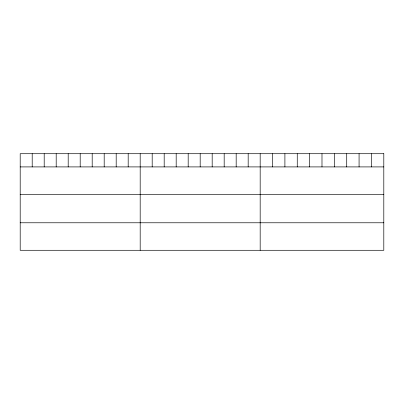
<?xml version="1.0" encoding="UTF-8"?>
<svg xmlns="http://www.w3.org/2000/svg" width="404" height="404" viewBox="0 0 404 404"><rect width="100%" height="100%" fill="white"/><g stroke="black" fill="none" stroke-linecap="round" stroke-linejoin="round"><path stroke-width="0.61" d="M20.2 166.908L383.8 166.908M20.2 194.425L383.8 194.425M20.2 222.776L383.8 222.776M371.438 153.712L371.438 166.908M359.075 153.712L359.075 166.908M346.713 153.712L346.713 166.908M334.35 153.712L334.35 166.908M321.988 153.712L321.988 166.908M309.626 153.712L309.626 166.908M297.263 153.712L297.263 166.908M284.901 153.712L284.901 166.908M272.538 153.712L272.538 166.908M260.176 153.712L260.176 250.288M248.177 153.712L248.177 166.908M236.178 153.712L236.178 166.908M224.18 153.712L224.18 166.908M212.181 153.712L212.181 166.908M200.182 153.712L200.182 166.908M188.183 153.712L188.183 166.908M176.184 153.712L176.184 166.908M164.186 153.712L164.186 166.908M152.187 153.712L152.187 166.908M140.188 153.712L140.188 250.288M128.189 153.712L128.189 166.908M116.19 153.712L116.19 166.908M104.192 153.712L104.192 166.908M92.193 153.712L92.193 166.908M80.194 153.712L80.194 166.908M68.195 153.712L68.195 166.908M56.196 153.712L56.196 166.908M44.198 153.712L44.198 166.908M32.199 153.712L32.199 166.908M383.8 153.712L20.2 153.712L20.2 250.288L383.8 250.288L383.8 153.712"/></g></svg>
